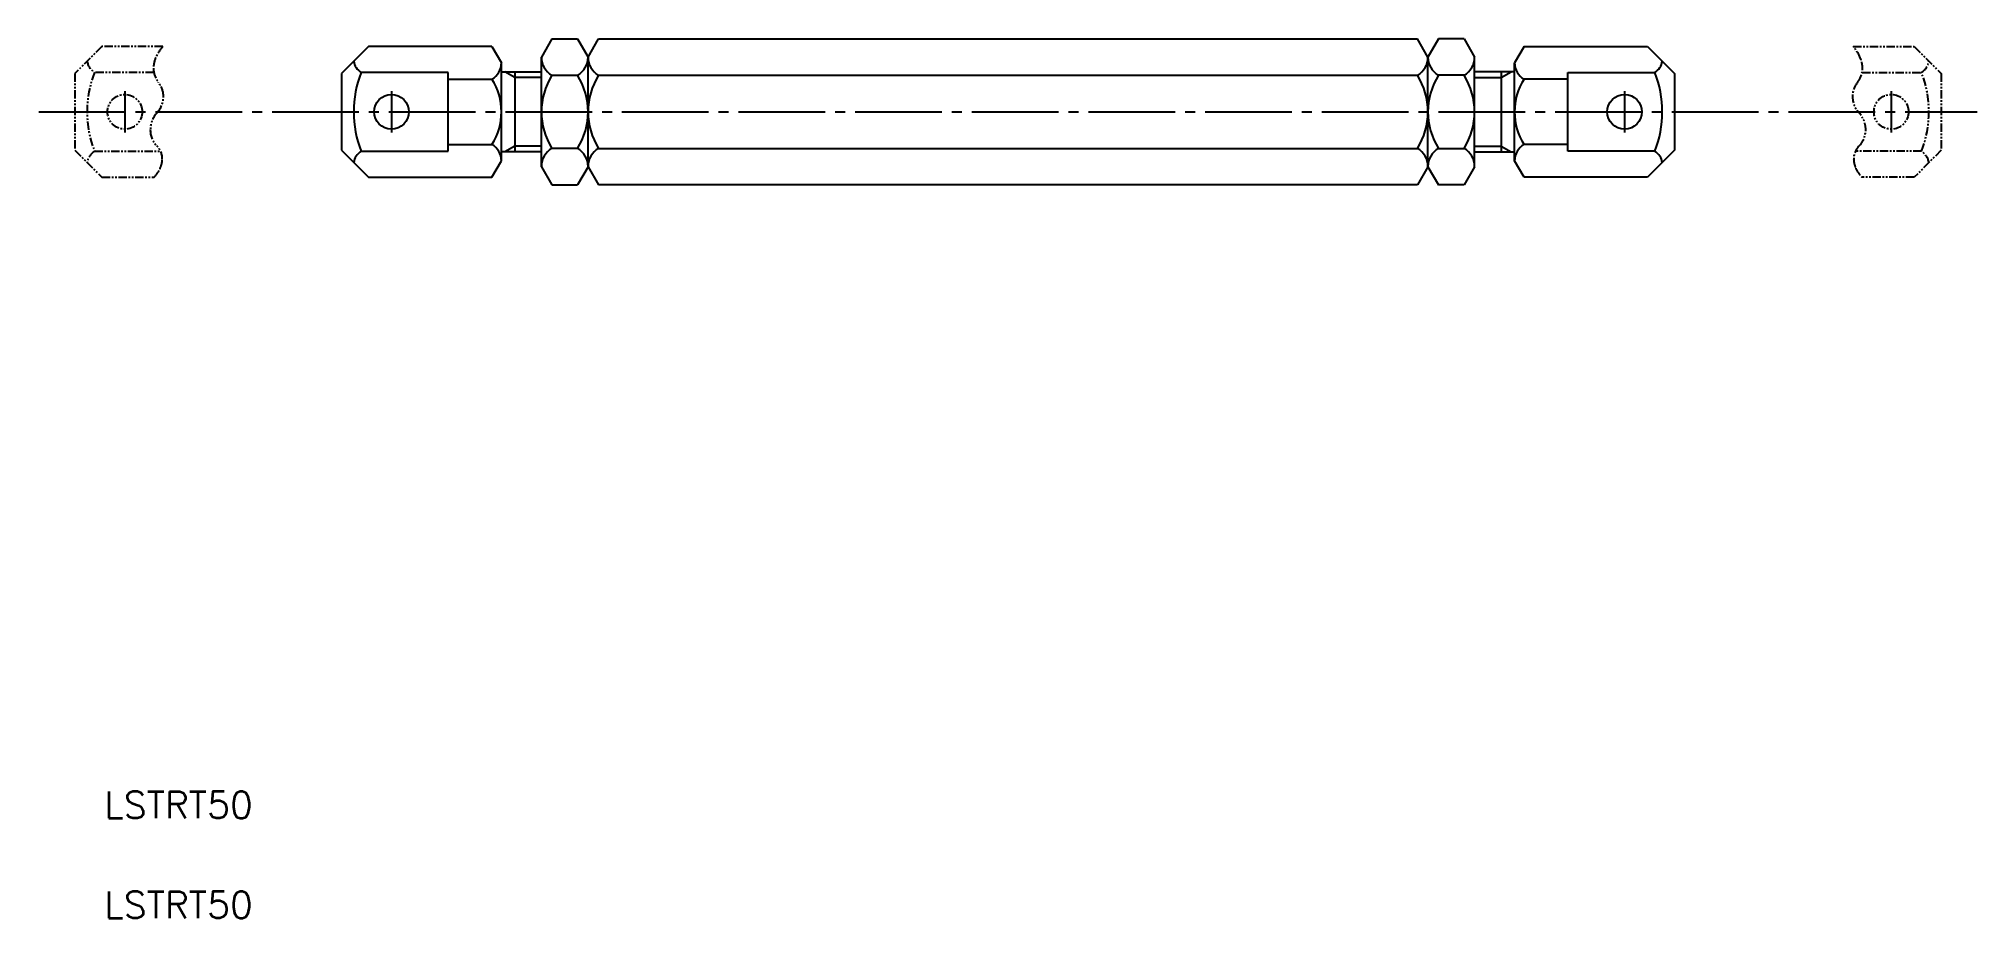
# Model space of a CAD drawing. Extents: x 81 to 372, y -6 to 126.
import ezdxf

# ---------------------------------------------------------------- set-up
doc = ezdxf.new("R2010")
doc.units = 0
doc.linetypes.add('CENTER', pattern=[17.5, 13, -1.5, 1.5, -1.5])
doc.linetypes.add('PHANTOM', pattern=[2.5, 1.25, -0.25, 0.25, -0.25, 0.25, -0.25])
doc.layers.get('0').update_dxf_attribs({"linetype": 'CONTINUOUS'})
doc.layers.add('CENTER', color=1, linetype='CENTER')
doc.styles.get("Standard").update_dxf_attribs({"font": 'txt.shx', "bigfont": '@extfont2.shx'})

msp = doc.modelspace()

# ---------------------------------------------------------------- linework, layer by layer
at = {"color": 7, "linetype": 'CONTINUOUS'}
for p, q in [((158.21, 126.11), (156.63, 123.36)), ((158.21, 126.11), (162.04, 126.11)), ((162.04, 126.11), (163.63, 123.36)), ((163.63, 123.36), (165.21, 126.11)), ((165.21, 126.11), (288.04, 126.11)), ((289.63, 123.36), (288.04, 126.11)), ((291.21, 126.11), (289.63, 123.36)), ((295.04, 126.11), (291.21, 126.11)), ((295.04, 126.11), (296.63, 123.36)), ((130.69, 124.95), (126.63, 120.89)), ((149.21, 124.95), (130.69, 124.95)), ((149.21, 124.95), (150.63, 122.5)), ((150.63, 107.78), (150.63, 122.5)), ((156.63, 106.91), (156.63, 123.36)), ((163.63, 106.91), (163.63, 123.36)), ((289.63, 106.91), (289.63, 123.36)), ((296.63, 106.91), (296.63, 123.36)), ((304.05, 124.95), (302.63, 122.5)), ((302.63, 107.78), (302.63, 122.5)), ((304.05, 124.95), (322.56, 124.95)), ((322.56, 124.95), (326.63, 120.89)), ((126.63, 120.89), (126.63, 109.39)), ((142.63, 121.06), (129.6, 121.06)), ((142.63, 109.22), (142.63, 121.06)), ((142.63, 120.05), (149.21, 120.05)), ((150.63, 121.14), (156.63, 121.14)), ((152.63, 121.14), (152.63, 109.14)), ((158.21, 120.62), (162.04, 120.62)), ((165.21, 120.62), (288.04, 120.62)), ((295.04, 120.62), (291.21, 120.62)), ((302.63, 121.14), (296.63, 121.14)), ((300.63, 121.14), (300.63, 109.14)), ((310.63, 120.05), (304.05, 120.05)), ((310.63, 109.22), (310.63, 121.06)), ((310.63, 121.06), (323.66, 121.06)), ((326.63, 120.89), (326.63, 109.39)), ((126.63, 109.39), (130.69, 105.32)), ((129.6, 109.22), (142.63, 109.22)), ((142.63, 110.23), (149.21, 110.23)), ((149.21, 105.32), (150.63, 107.78)), ((156.63, 109.14), (150.63, 109.14)), ((162.04, 109.65), (158.21, 109.65)), ((165.21, 109.65), (288.04, 109.65)), ((291.21, 109.65), (295.04, 109.65)), ((296.63, 109.14), (302.63, 109.14)), ((304.05, 105.32), (302.63, 107.78)), ((310.63, 110.23), (304.05, 110.23)), ((323.66, 109.22), (310.63, 109.22)), ((326.63, 109.39), (322.56, 105.32)), ((130.69, 105.32), (149.21, 105.32)), ((156.63, 106.91), (158.21, 104.17)), ((163.63, 106.91), (162.04, 104.17)), ((163.63, 106.91), (165.21, 104.17)), ((289.63, 106.91), (288.04, 104.17)), ((289.63, 106.91), (291.21, 104.17)), ((296.63, 106.91), (295.04, 104.17)), ((322.56, 105.32), (304.05, 105.32)), ((158.21, 104.17), (162.04, 104.17)), ((288.04, 104.17), (165.21, 104.17)), ((295.04, 104.17), (291.21, 104.17))]:
    msp.add_line(p, q, dxfattribs=at)
at = {"color": 3, "linetype": 'PHANTOM'}
for p, q in [((90.69, 124.95), (86.63, 120.89)), ((99.84, 124.95), (90.69, 124.95)), ((353.41, 124.95), (362.56, 124.95)), ((362.56, 124.95), (366.63, 120.89)), ((86.63, 120.89), (86.63, 109.39)), ((98.5, 121.06), (89.6, 121.06)), ((354.76, 121.06), (363.66, 121.06)), ((366.63, 120.89), (366.63, 109.39)), ((86.63, 109.39), (90.69, 105.32)), ((89.6, 109.22), (99.51, 109.22)), ((363.66, 109.22), (353.75, 109.22)), ((366.63, 109.39), (362.56, 105.32)), ((90.69, 105.32), (98.53, 105.32)), ((362.56, 105.32), (354.72, 105.32))]:
    msp.add_line(p, q, dxfattribs=at)
at = {"color": 3, "linetype": 'CONTINUOUS'}
for p, q in [((152.63, 120.29), (151.15, 121.14)), ((156.63, 120.29), (152.63, 120.29)), ((296.63, 120.29), (300.63, 120.29)), ((300.63, 120.29), (302.1, 121.14)), ((152.63, 109.99), (151.15, 109.14)), ((156.63, 109.99), (152.63, 109.99)), ((296.63, 109.99), (300.63, 109.99)), ((300.63, 109.99), (302.1, 109.14))]:
    msp.add_line(p, q, dxfattribs=at)
at = {"color": 3, "linetype": 'PHANTOM'}
for centre in [(94.13, 115.14), (359.13, 115.14)]:
    msp.add_circle(centre, 2.6, dxfattribs=at)
at = {"color": 7, "linetype": 'CONTINUOUS'}
for centre in [(134.13, 115.14), (319.13, 115.14)]:
    msp.add_circle(centre, 2.6, dxfattribs=at)
at = {"color": 3, "linetype": 'PHANTOM'}
for centre, radius, start, end in [((90.72, 123.01), 2.25, 186.5514, 239.9633), ((102.38, 121.71), 3.94, 158.6115, 184.3512), ((104.13, 121.02), 5.82, 137.4916, 158.6115), ((349.12, 121.02), 5.82, 21.3885, 42.5084), ((350.87, 121.71), 3.94, 355.6488, 21.3885), ((362.53, 123.01), 2.25, 300.0367, 353.4486), ((104.61, 115.14), 16.14, 158.4882, 201.5118), ((101.75, 121.66), 3.31, 184.3512, 218.8368), ((96.49, 117.42), 3.44, 5.0379, 38.8368), ((356.76, 117.42), 3.44, 141.1632, 174.9621), ((351.5, 121.66), 3.31, 321.1632, 355.6488), ((348.64, 115.14), 16.14, 338.4882, 21.5118), ((96.45, 117.42), 3.48, 316.6676, 5.0379), ((356.8, 117.42), 3.48, 174.9621, 223.3324), ((101.74, 112.44), 3.78, 136.6676, 182.9632), ((351.52, 112.44), 3.78, 357.0368, 43.3324), ((101.33, 112.41), 3.38, 182.9632, 225.0685), ((351.92, 112.41), 3.38, 314.9315, 357.0368), ((90.72, 107.27), 2.25, 120.0367, 173.4486), ((97, 108.07), 2.76, 358.2493, 45.0685), ((96.46, 108.08), 3.3, 335.2543, 358.2493), ((356.26, 108.07), 2.76, 134.9315, 181.7507), ((356.79, 108.08), 3.3, 181.7507, 204.7457), ((362.53, 107.27), 2.25, 6.5514, 59.9633), ((94.68, 108.9), 5.26, 317.0858, 335.2543), ((358.57, 108.9), 5.26, 204.7457, 222.9142)]:
    msp.add_arc(centre, radius, start, end, dxfattribs=at)
at = {"color": 7, "linetype": 'CONTINUOUS'}
for centre, radius, start, end in [((130.72, 123.01), 2.25, 186.5514, 239.9633), ((147.8, 122.5), 2.83, 299.9243, 359.9243), ((159.79, 123.37), 3.17, 180.0437, 240.0437), ((160.46, 123.37), 3.17, 299.9563, 359.9563), ((166.79, 123.37), 3.17, 180.0437, 240.0437), ((286.46, 123.37), 3.17, 299.9563, 359.9563), ((292.79, 123.37), 3.17, 180.0437, 240.0437), ((293.46, 123.37), 3.17, 299.9563, 359.9563), ((305.46, 122.5), 2.83, 180.0757, 240.0757), ((322.53, 123.01), 2.25, 300.0367, 353.4486), ((144.61, 115.14), 16.14, 158.4882, 201.5118), ((141.43, 115.14), 9.2, 327.7493, 32.2507), ((166.91, 115.14), 10.28, 147.7689, 212.2311), ((166.91, 115.14), 10.28, 147.7689, 212.2311), ((153.34, 115.14), 10.28, 327.7689, 32.2311), ((173.91, 115.14), 10.28, 147.7689, 180), ((279.34, 115.14), 10.28, 0, 32.2311), ((299.91, 115.14), 10.28, 147.7689, 212.2311), ((286.34, 115.14), 10.28, 327.7689, 32.2311), ((311.82, 115.14), 9.2, 147.7493, 212.2507), ((308.64, 115.14), 16.14, 338.4882, 21.5118), ((173.91, 115.14), 10.28, 180, 212.2311), ((279.34, 115.14), 10.28, 327.7689, 0), ((130.72, 107.27), 2.25, 120.0367, 173.4486), ((147.8, 107.78), 2.83, 0.0757, 60.0757), ((159.79, 106.91), 3.17, 119.9563, 179.9563), ((160.46, 106.91), 3.17, 0.0437, 60.0437), ((166.79, 106.91), 3.17, 119.9563, 179.9563), ((286.46, 106.91), 3.17, 0.0437, 60.0437), ((292.79, 106.91), 3.17, 119.9563, 179.9563), ((293.46, 106.91), 3.17, 0.0437, 60.0437), ((305.46, 107.78), 2.83, 119.9243, 179.9243), ((322.53, 107.27), 2.25, 6.5514, 59.9633)]:
    msp.add_arc(centre, radius, start, end, dxfattribs=at)
at = {"layer": 'CENTER', "color": 1, "linetype": 'CENTER'}
for p, q in [((94.13, 118.24), (94.13, 112.04)), ((134.13, 118.24), (134.13, 112.04)), ((319.13, 118.24), (319.13, 112.04)), ((359.13, 118.24), (359.13, 112.04)), ((81.22, 115.14), (372.03, 115.14))]:
    msp.add_line(p, q, dxfattribs=at)

# ---------------------------------------------------------------- texts
at = {"color": 7, "linetype": 'CONTINUOUS'}
for p in [(91.05, 9.12), (91.05, -5.88)]:
    msp.add_text('LSTRT50', height=4, dxfattribs=at).set_placement(p)

doc.saveas('drawing.dxf')
